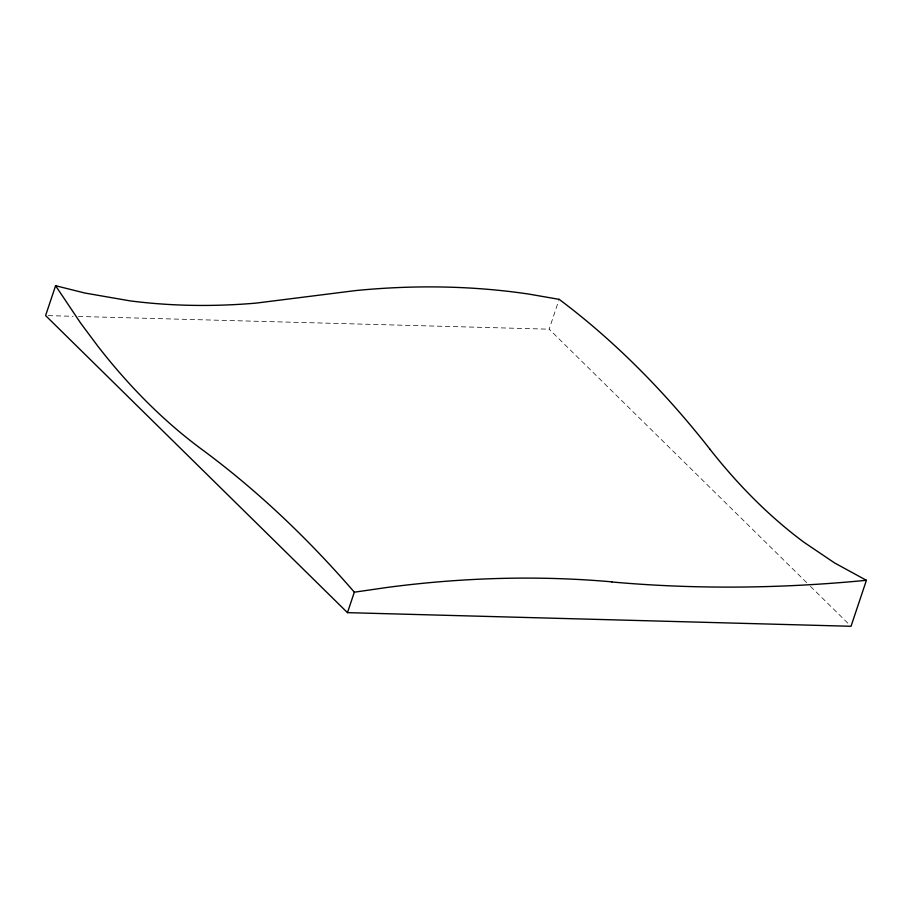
<?xml version="1.0" encoding="UTF-8"?>
<svg xmlns="http://www.w3.org/2000/svg" width="912" height="912" viewBox="0 0 912 912"><rect width="100%" height="100%" fill="white"/><g stroke="black" fill="none" stroke-linecap="round" stroke-linejoin="round"><path stroke-width="0.68" stroke-dasharray="4.56 3.42" d="M806.687 582.643L549.149 329.186L558.703 300.652M48.222 315.632L73.142 316.304M78.386 316.453L549.149 329.186M810.46 586.359L849.129 624.424"/><path stroke-width="1.37" d="M559.136 299.353L529.12 294.131A921.029 666.809 -45.5 0 0 355.646 290.575L256.181 303.103A767.277 555.499 -45.5 0 1 129.914 300.846L84.896 293.037L55.586 285.718L45.6 315.563L347.472 612.647L851.021 626.282L866.4 580.317L834.594 562.943L803.905 542.23A868.999 496.869 -88.4 0 1 709.718 448.955M347.472 612.647L354.323 592.196L387.691 587.362A1280.573 927.116 -45.5 0 1 611.838 581.856M55.586 285.718L80.678 323.167L97.983 346.378A928.644 530.966 -88.4 0 0 201.541 449.171A1706.5 975.726 -88.4 0 1 354.335 592.162M866.4 580.294A1739.674 1259.495 -45.5 0 1 611.792 581.97M559.136 299.318A1406.669 804.293 -88.4 0 1 709.73 448.921"/></g></svg>
